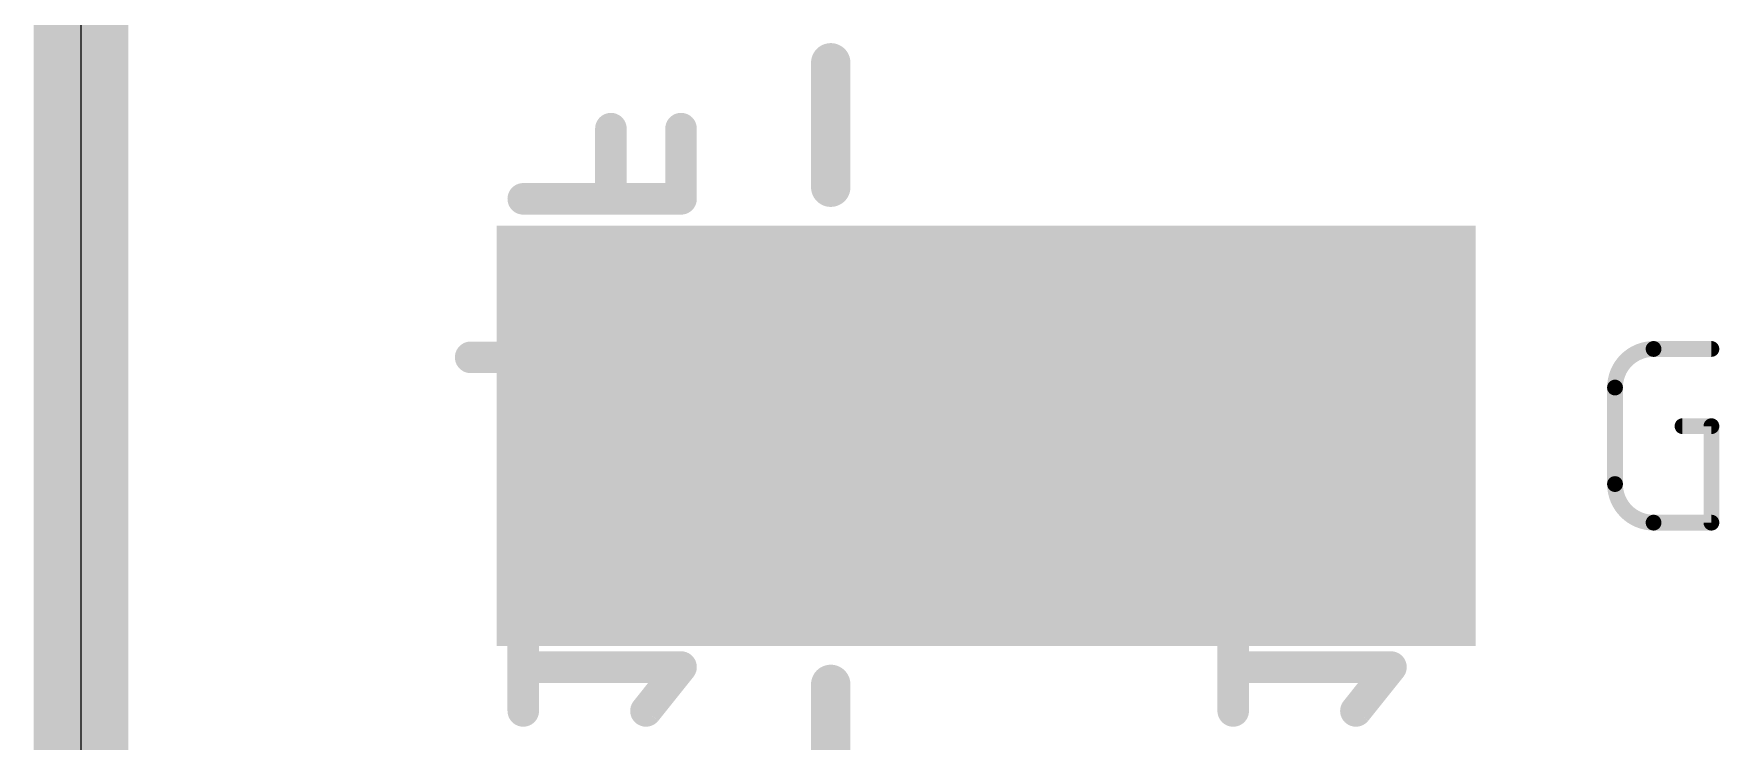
# Model space of a CAD drawing. Extents: x 40.2 to 61.4, y 22.5 to 56.
# Drawn here: x 40.23 to 45.66, y 43.39 to 45.66 of the extents above; entities that cross this region are included whole.
import ezdxf

# ---------------------------------------------------------------- set-up
doc = ezdxf.new("R2010")
doc.units = 0
for name, color, linetype in [('1', 12, 'CONTINUOUS'), ('16', 132, 'CONTINUOUS'), ('20', 31, 'CONTINUOUS'), ('21', 251, 'CONTINUOUS'), ('28', 251, 'CONTINUOUS'), ('29', 251, 'CONTINUOUS'), ('31', 251, 'CONTINUOUS'), ('51', 251, 'CONTINUOUS')]:
    doc.layers.add(name, color=color, linetype=linetype)

# ---------------------------------------------------------------- blocks, each defined once
blk = doc.blocks.new('RECT')
blk.add_solid([(-0.5, -0.5), (0.5, -0.5), (-0.5, 0.5), (0.5, 0.5)])

msp = doc.modelspace()

# ---------------------------------------------------------------- linework, layer by layer
at = {"layer": '1', "const_width": 0.3048}
msp.add_lwpolyline([(40.386, 29.21), (40.386, 51.816)], dxfattribs=at)
at = {"layer": '16', "const_width": 0.3048}
msp.add_lwpolyline([(40.386, 29.21), (40.386, 51.816)], dxfattribs=at)
at = {"layer": '20'}
msp.add_line((40.386, 29.21), (40.386, 51.816), dxfattribs=at)
at = {"layer": '21', "const_width": 0.127}
for points in [[(42.8, 45.17), (42.8, 45.57)], [(42.8, 43.17), (42.8, 43.57)]]:
    msp.add_lwpolyline(points, dxfattribs=at)
at = {"layer": '21', "const_width": 0.0635}
for points in [[(42.8318, 45.57, 1), (42.7683, 45.57)], [(42.7683, 45.17, 1), (42.8318, 45.17)], [(42.8318, 43.57, 1), (42.7683, 43.57)]]:
    msp.add_lwpolyline(points, format="xyb", dxfattribs=at)
at = {"layer": '28', "const_width": 0.1016}
for points in [[(42.0922, 45.1324), (42.0922, 45.3582)], [(42.318, 45.1324), (42.318, 45.3582)], [(41.81, 45.1324), (42.318, 45.1324)], [(41.9229, 44.8482), (41.8664, 44.8482)], [(42.1487, 44.8482), (41.9229, 44.8482)], [(44.3782, 44.5837), (44.3782, 44.8095)], [(44.604, 44.5837), (44.604, 44.8095)], [(41.6407, 44.6225), (42.1487, 44.6225)], [(44.096, 44.5837), (44.604, 44.5837)], [(44.2089, 44.2996), (44.1524, 44.2996)], [(44.4347, 44.2996), (44.2089, 44.2996)], [(41.9229, 44.0617), (42.2051, 44.2874)], [(43.9267, 44.0738), (44.4347, 44.0738)], [(41.81, 43.4848), (41.81, 43.767)], [(44.096, 43.4848), (44.096, 43.767)], [(42.318, 43.6259), (41.81, 43.6259)], [(42.2051, 43.4848), (42.318, 43.6259)], [(44.604, 43.6259), (44.096, 43.6259)], [(44.4911, 43.4848), (44.604, 43.6259)]]:
    msp.add_lwpolyline(points, dxfattribs=at)
at = {"layer": '28'}
for points, const_width in [([(42.1176, 45.3582, 1), (42.0668, 45.3582)], 0.0508), ([(42.3434, 45.3582, 1), (42.2926, 45.3582)], 0.0508), ([(41.81, 45.1578, 1), (41.81, 45.107)], 0.0508), ([(42.0668, 45.1324, 1), (42.1176, 45.1324)], 0.0508), ([(42.2926, 45.1324, 1), (42.3434, 45.1324)], 0.0508), ([(42.318, 45.107, 1), (42.318, 45.1578)], 0.0508), ([(41.81, 44.9047, 0.4142), (41.8664, 44.8482)], 0.1016), ([(41.8354, 44.9047, 1), (41.7846, 44.9047)], 0.0508), ([(41.9229, 44.8482, 1), (41.9229, 44.6225)], 0.1016), ([(41.8664, 44.8736, 1), (41.8664, 44.8228)], 0.0508), ([(41.8664, 44.8228, 1), (41.8664, 44.8736)], 0.0508), ([(41.9229, 44.8736, 1), (41.9229, 44.8228)], 0.0508), ([(41.9229, 44.8228, 1), (41.9229, 44.8736)], 0.0508), ([(41.9229, 44.8228, 1), (41.9229, 44.8736)], 0.0508), ([(42.1487, 44.8228, 1), (42.1487, 44.8736)], 0.0508), ([(44.4036, 44.8095, 1), (44.3528, 44.8095)], 0.0508), ([(44.6294, 44.8095, 1), (44.5786, 44.8095)], 0.0508), ([(41.6407, 44.6479, 1), (41.6407, 44.5971)], 0.0508), ([(41.9229, 44.5971, 1), (41.9229, 44.6479)], 0.0508), ([(42.1487, 44.5971, 1), (42.1487, 44.6479)], 0.0508), ([(44.096, 44.6091, 1), (44.096, 44.5583)], 0.0508), ([(44.604, 44.5583, 1), (44.604, 44.6091)], 0.0508), ([(44.3528, 44.5837, 1), (44.4036, 44.5837)], 0.0508), ([(44.5786, 44.5837, 1), (44.6294, 44.5837)], 0.0508), ([(44.096, 44.3561, 0.4142), (44.1524, 44.2996)], 0.1016), ([(44.1214, 44.3561, 1), (44.0706, 44.3561)], 0.0508), ([(42.064, 44.3157, 0.1139), (41.8806, 44.2733)], 0.1016), ([(42.2474, 44.2733, 0.1139), (42.064, 44.3157)], 0.1016), ([(42.064, 44.3411, 1), (42.064, 44.2903)], 0.0508), ([(42.064, 44.2903, 1), (42.064, 44.3411)], 0.0508), ([(44.2089, 44.2996, 1), (44.2089, 44.0738)], 0.1016), ([(44.1524, 44.325, 1), (44.1524, 44.2742)], 0.0508), ([(44.1524, 44.2742, 1), (44.1524, 44.325)], 0.0508), ([(44.2089, 44.325, 1), (44.2089, 44.2742)], 0.0508), ([(44.2089, 44.2742, 1), (44.2089, 44.325)], 0.0508), ([(44.2089, 44.2742, 1), (44.2089, 44.325)], 0.0508), ([(44.4347, 44.2742, 1), (44.4347, 44.325)], 0.0508), ([(41.8806, 44.2733, 0.3205), (41.81, 44.1745)], 0.1016), ([(41.8694, 44.2962, 1), (41.8917, 44.2505)], 0.0508), ([(41.8888, 44.2493, 1), (41.8723, 44.2973)], 0.0508), ([(42.221, 44.2676, 1), (42.1892, 44.3073)], 0.0508), ([(42.318, 44.1745, 0.3205), (42.2474, 44.2733)], 0.1016), ([(42.2557, 44.2973, 1), (42.2392, 44.2493)], 0.0508), ([(42.2363, 44.2505, 1), (42.2586, 44.2962)], 0.0508), ([(41.81, 44.1745, 0.3205), (41.8806, 44.0758)], 0.1016), ([(41.8354, 44.1745, 1), (41.7846, 44.1745)], 0.0508), ([(41.7846, 44.1745, 1), (41.8354, 44.1745)], 0.0508), ([(42.2474, 44.0758, 0.3205), (42.318, 44.1745)], 0.1016), ([(42.3434, 44.1745, 1), (42.2926, 44.1745)], 0.0508), ([(42.2926, 44.1745, 1), (42.3434, 44.1745)], 0.0508), ([(41.8917, 44.0986, 1), (41.8694, 44.0529)], 0.0508), ([(41.8806, 44.0758, 0.1139), (42.064, 44.0334)], 0.1016), ([(42.064, 44.0334, 0.1139), (42.2474, 44.0758)], 0.1016), ([(42.2586, 44.0529, 1), (42.2363, 44.0986)], 0.0508), ([(41.8723, 44.0517, 1), (41.8888, 44.0998)], 0.0508), ([(41.907, 44.0815, 1), (41.9388, 44.0418)], 0.0508), ([(42.064, 44.0588, 1), (42.064, 44.008)], 0.0508), ([(42.064, 44.008, 1), (42.064, 44.0588)], 0.0508), ([(42.2392, 44.0998, 1), (42.2557, 44.0517)], 0.0508), ([(43.9267, 44.0992, 1), (43.9267, 44.0484)], 0.0508), ([(44.2089, 44.0484, 1), (44.2089, 44.0992)], 0.0508), ([(44.4347, 44.0484, 1), (44.4347, 44.0992)], 0.0508), ([(41.8354, 43.767, 1), (41.7846, 43.767)], 0.0508), ([(44.1214, 43.767, 1), (44.0706, 43.767)], 0.0508), ([(41.81, 43.6513, 1), (41.81, 43.6005)], 0.0508), ([(42.3378, 43.61, 1), (42.2982, 43.6418)], 0.0508), ([(42.318, 43.6005, 1), (42.318, 43.6513)], 0.0508), ([(44.096, 43.6513, 1), (44.096, 43.6005)], 0.0508), ([(44.6238, 43.61, 1), (44.5842, 43.6418)], 0.0508), ([(44.604, 43.6005, 1), (44.604, 43.6513)], 0.0508), ([(41.7846, 43.4848, 1), (41.8354, 43.4848)], 0.0508), ([(42.1853, 43.5007, 1), (42.2249, 43.4689)], 0.0508), ([(44.0706, 43.4848, 1), (44.1214, 43.4848)], 0.0508), ([(44.4713, 43.5007, 1), (44.5109, 43.4689)], 0.0508)]:
    msp.add_lwpolyline(points, format="xyb", dxfattribs=dict(at, const_width=const_width))
at = {"layer": '51'}
for points, const_width in [([(45.4496, 44.6494, 0.4142), (45.3254, 44.5252)], 0.0508), ([(45.4496, 44.6621, 1), (45.4496, 44.6367)], 0.0254), ([(45.4496, 44.6367, 1), (45.4496, 44.6621)], 0.0254), ([(45.6358, 44.6367, 1), (45.6358, 44.6621)], 0.0254), ([(45.3381, 44.5252, 1), (45.3127, 44.5252)], 0.0254), ([(45.3127, 44.5252, 1), (45.3381, 44.5252)], 0.0254), ([(45.5427, 44.4137, 1), (45.5427, 44.3883)], 0.0254), ([(45.6485, 44.401, 1), (45.6231, 44.401)], 0.0254), ([(45.6358, 44.3883, 1), (45.6358, 44.4137)], 0.0254), ([(45.3254, 44.2148, 0.4142), (45.4496, 44.0906)], 0.0508), ([(45.3381, 44.2148, 1), (45.3127, 44.2148)], 0.0254), ([(45.3127, 44.2148, 1), (45.3381, 44.2148)], 0.0254), ([(45.4496, 44.1033, 1), (45.4496, 44.0779)], 0.0254), ([(45.4496, 44.0779, 1), (45.4496, 44.1033)], 0.0254), ([(45.6231, 44.0906, 1), (45.6485, 44.0906)], 0.0254), ([(45.6358, 44.0779, 1), (45.6358, 44.1033)], 0.0254)]:
    msp.add_lwpolyline(points, format="xyb", dxfattribs=dict(at, const_width=const_width))
at = {"layer": '51', "const_width": 0.0508}
for points in [[(45.4496, 44.6494), (45.6358, 44.6494)], [(45.3254, 44.2148), (45.3254, 44.5252)], [(45.5427, 44.401), (45.6358, 44.401)], [(45.6358, 44.401), (45.6358, 44.0906)], [(45.6358, 44.0906), (45.4496, 44.0906)]]:
    msp.add_lwpolyline(points, dxfattribs=at)

# ---------------------------------------------------------------- block references
at = {"layer": '1', "xscale": 3, "yscale": 1.2, "rotation": 180}
msp.add_blockref('RECT', (43.3, 44.37), dxfattribs=at)
at = {"layer": '29', "xscale": 3.1524, "yscale": 1.3524, "rotation": 180}
msp.add_blockref('RECT', (43.3, 44.37), dxfattribs=at)
at = {"layer": '31', "xscale": 3, "yscale": 1.2, "rotation": 180}
msp.add_blockref('RECT', (43.3, 44.37), dxfattribs=at)

doc.saveas('drawing.dxf')
